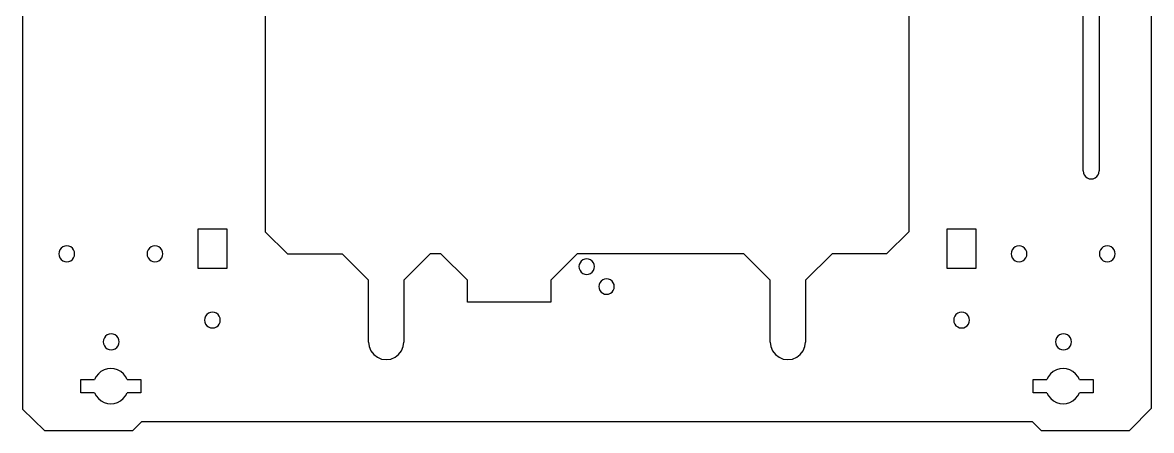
# Model space of a CAD drawing. Header units: inches. Extents: x -211 to 211, y -137 to 137.
# Drawn here: x -210.7 to 45, y -136.6 to -44.3 of the extents above; entities that cross this region are included whole.
import ezdxf

# ---------------------------------------------------------------- set-up
doc = ezdxf.new("R2010")
doc.units = ezdxf.units.IN
doc.header["$MEASUREMENT"] = 0

msp = doc.modelspace()

# ---------------------------------------------------------------- linework, layer by layer
at = {"color": 12, "true_color": 0xcc0000}
for p, q in [((-210.72, 131.63), (-210.72, -131.81)), ((45.03, -131.62), (45.03, 131.63)), ((-210.72, -131.81), (-205.72, -136.62)), ((40.03, -136.62), (45.03, -131.62)), ((-185.72, -136.62), (-183.72, -134.62)), ((-183.72, -134.62), (18.03, -134.62)), ((18.03, -134.62), (20.03, -136.62)), ((-205.72, -136.62), (-185.72, -136.62)), ((20.03, -136.62), (40.03, -136.62))]:
    msp.add_line(p, q, dxfattribs=at)
at = {"color": 48, "true_color": 0x663300}
for p, q in [((-155.72, 91.63), (-155.72, -91.62)), ((-9.97, 91.63), (-9.97, -91.62)), ((-155.72, -91.62), (-150.72, -96.62)), ((-14.97, -96.62), (-9.97, -91.62)), ((-150.72, -96.62), (-138.34, -96.62)), ((-132.34, -102.62), (-138.34, -96.62)), ((-118.34, -96.62), (-124.34, -102.62)), ((-115.94, -96.62), (-118.34, -96.62)), ((-109.94, -102.62), (-115.94, -96.62)), ((-85.04, -96.62), (-91.04, -102.62)), ((-47.34, -96.62), (-85.04, -96.62)), ((-41.34, -102.62), (-47.34, -96.62)), ((-27.34, -96.62), (-33.34, -102.62)), ((-14.97, -96.62), (-27.34, -96.62)), ((-132.34, -116.62), (-132.34, -102.62)), ((-124.34, -102.62), (-124.34, -116.62)), ((-109.94, -107.59), (-109.94, -102.62)), ((-91.04, -102.62), (-91.04, -107.59)), ((-41.34, -116.62), (-41.34, -102.62)), ((-33.34, -102.62), (-33.34, -116.62)), ((-91.04, -107.59), (-109.94, -107.59)), ((-132.34, -116.62), (-132.19, -117.65)), ((-124.48, -117.65), (-124.34, -116.62)), ((-41.34, -116.62), (-41.19, -117.65)), ((-33.48, -117.65), (-33.34, -116.62)), ((-132.19, -117.65), (-131.79, -118.61)), ((-131.79, -118.61), (-131.16, -119.44)), ((-131.16, -119.44), (-130.33, -120.07)), ((-130.33, -120.07), (-129.37, -120.46)), ((-127.3, -120.46), (-126.34, -120.07)), ((-126.34, -120.07), (-125.52, -119.44)), ((-125.52, -119.44), (-124.88, -118.61)), ((-124.88, -118.61), (-124.48, -117.65)), ((-41.19, -117.65), (-40.79, -118.61)), ((-40.79, -118.61), (-40.16, -119.44)), ((-40.16, -119.44), (-39.33, -120.07)), ((-39.33, -120.07), (-38.37, -120.46)), ((-36.3, -120.46), (-35.34, -120.07)), ((-35.34, -120.07), (-34.52, -119.44)), ((-34.52, -119.44), (-33.88, -118.61)), ((-33.88, -118.61), (-33.48, -117.65)), ((-129.37, -120.46), (-128.34, -120.6)), ((-128.34, -120.6), (-127.3, -120.46)), ((-38.37, -120.46), (-37.34, -120.6)), ((-37.34, -120.6), (-36.3, -120.46))]:
    msp.add_line(p, q, dxfattribs=at)
at = {"color": 2, "true_color": 0xffff00}
for p, q in [((29.57, -77.88), (29.57, -27.58)), ((33.17, -27.58), (33.17, -77.88)), ((29.57, -77.88), (29.64, -78.35)), ((29.64, -78.35), (29.82, -78.78)), ((29.82, -78.78), (30.1, -79.16)), ((30.1, -79.16), (30.47, -79.44)), ((32.27, -79.44), (32.65, -79.16)), ((32.65, -79.16), (32.93, -78.78)), ((32.93, -78.78), (33.11, -78.35)), ((33.11, -78.35), (33.17, -77.88)), ((30.47, -79.44), (30.91, -79.62)), ((30.91, -79.62), (31.37, -79.68)), ((31.37, -79.68), (31.84, -79.62)), ((31.84, -79.62), (32.27, -79.44)), ((-170.97, -99.98), (-170.97, -90.98)), ((-170.97, -90.98), (-164.47, -90.98)), ((-164.47, -90.98), (-164.47, -99.98)), ((-1.22, -90.98), (5.28, -90.98)), ((-1.22, -99.98), (-1.22, -90.98)), ((5.28, -90.98), (5.28, -99.98)), ((-202.46, -96.18), (-202.52, -96.64)), ((-202.52, -96.64), (-202.46, -97.11)), ((-202.28, -95.74), (-202.46, -96.18)), ((-202.46, -97.11), (-202.28, -97.54)), ((-201.99, -95.37), (-202.28, -95.74)), ((-201.62, -95.09), (-201.99, -95.37)), ((-201.18, -94.91), (-201.62, -95.09)), ((-200.72, -94.84), (-201.18, -94.91)), ((-200.25, -94.91), (-200.72, -94.84)), ((-199.82, -95.09), (-200.25, -94.91)), ((-199.44, -95.37), (-199.82, -95.09)), ((-199.16, -95.74), (-199.44, -95.37)), ((-198.98, -96.18), (-199.16, -95.74)), ((-199.16, -97.54), (-198.98, -97.11)), ((-198.92, -96.64), (-198.98, -96.18)), ((-198.98, -97.11), (-198.92, -96.64)), ((-182.46, -96.18), (-182.52, -96.64)), ((-182.52, -96.64), (-182.46, -97.11)), ((-182.28, -95.74), (-182.46, -96.18)), ((-182.46, -97.11), (-182.28, -97.54)), ((-181.99, -95.37), (-182.28, -95.74)), ((-181.62, -95.09), (-181.99, -95.37)), ((-181.18, -94.91), (-181.62, -95.09)), ((-180.72, -94.84), (-181.18, -94.91)), ((-180.25, -94.91), (-180.72, -94.84)), ((-179.82, -95.09), (-180.25, -94.91)), ((-179.44, -95.37), (-179.82, -95.09)), ((-179.16, -95.74), (-179.44, -95.37)), ((-178.98, -96.18), (-179.16, -95.74)), ((-179.16, -97.54), (-178.98, -97.11)), ((-178.92, -96.64), (-178.98, -96.18)), ((-178.98, -97.11), (-178.92, -96.64)), ((13.29, -96.18), (13.23, -96.64)), ((13.23, -96.64), (13.29, -97.11)), ((13.47, -95.74), (13.29, -96.18)), ((13.29, -97.11), (13.47, -97.54)), ((13.76, -95.37), (13.47, -95.74)), ((14.13, -95.09), (13.76, -95.37)), ((14.56, -94.91), (14.13, -95.09)), ((15.03, -94.84), (14.56, -94.91)), ((15.5, -94.91), (15.03, -94.84)), ((15.93, -95.09), (15.5, -94.91)), ((16.3, -95.37), (15.93, -95.09)), ((16.59, -95.74), (16.3, -95.37)), ((16.77, -96.18), (16.59, -95.74)), ((16.59, -97.54), (16.77, -97.11)), ((16.83, -96.64), (16.77, -96.18)), ((16.77, -97.11), (16.83, -96.64)), ((33.29, -96.18), (33.23, -96.64)), ((33.23, -96.64), (33.29, -97.11)), ((33.47, -95.74), (33.29, -96.18)), ((33.29, -97.11), (33.47, -97.54)), ((33.76, -95.37), (33.47, -95.74)), ((34.13, -95.09), (33.76, -95.37)), ((34.56, -94.91), (34.13, -95.09)), ((35.03, -94.84), (34.56, -94.91)), ((35.5, -94.91), (35.03, -94.84)), ((35.93, -95.09), (35.5, -94.91)), ((36.3, -95.37), (35.93, -95.09)), ((36.59, -95.74), (36.3, -95.37)), ((36.77, -96.18), (36.59, -95.74)), ((36.59, -97.54), (36.77, -97.11)), ((36.83, -96.64), (36.77, -96.18)), ((36.77, -97.11), (36.83, -96.64)), ((-202.28, -97.54), (-201.99, -97.92)), ((-201.99, -97.92), (-201.62, -98.2)), ((-201.62, -98.2), (-201.18, -98.38)), ((-201.18, -98.38), (-200.72, -98.44)), ((-200.72, -98.44), (-200.25, -98.38)), ((-200.25, -98.38), (-199.82, -98.2)), ((-199.82, -98.2), (-199.44, -97.92)), ((-199.44, -97.92), (-199.16, -97.54)), ((-182.28, -97.54), (-181.99, -97.92)), ((-181.99, -97.92), (-181.62, -98.2)), ((-181.62, -98.2), (-181.18, -98.38)), ((-181.18, -98.38), (-180.72, -98.44)), ((-180.72, -98.44), (-180.25, -98.38)), ((-180.25, -98.38), (-179.82, -98.2)), ((-179.82, -98.2), (-179.44, -97.92)), ((-179.44, -97.92), (-179.16, -97.54)), ((-84.61, -99.09), (-84.67, -99.54)), ((-84.67, -99.54), (-84.61, -99.99)), ((-84.43, -98.66), (-84.61, -99.09)), ((-84.16, -98.3), (-84.43, -98.66)), ((-83.79, -98.02), (-84.16, -98.3)), ((-83.37, -97.85), (-83.79, -98.02)), ((-82.92, -97.79), (-83.37, -97.85)), ((-82.47, -97.85), (-82.92, -97.79)), ((-82.04, -98.02), (-82.47, -97.85)), ((-81.68, -98.3), (-82.04, -98.02)), ((-81.4, -98.66), (-81.68, -98.3)), ((-81.23, -99.09), (-81.4, -98.66)), ((-81.17, -99.54), (-81.23, -99.09)), ((-81.23, -99.99), (-81.17, -99.54)), ((13.47, -97.54), (13.76, -97.92)), ((13.76, -97.92), (14.13, -98.2)), ((14.13, -98.2), (14.56, -98.38)), ((14.56, -98.38), (15.03, -98.44)), ((15.03, -98.44), (15.5, -98.38)), ((15.5, -98.38), (15.93, -98.2)), ((15.93, -98.2), (16.3, -97.92)), ((16.3, -97.92), (16.59, -97.54)), ((33.47, -97.54), (33.76, -97.92)), ((33.76, -97.92), (34.13, -98.2)), ((34.13, -98.2), (34.56, -98.38)), ((34.56, -98.38), (35.03, -98.44)), ((35.03, -98.44), (35.5, -98.38)), ((35.5, -98.38), (35.93, -98.2)), ((35.93, -98.2), (36.3, -97.92)), ((36.3, -97.92), (36.59, -97.54)), ((-164.47, -99.98), (-170.97, -99.98)), ((-84.61, -99.99), (-84.43, -100.41)), ((-84.43, -100.41), (-84.16, -100.78)), ((-84.16, -100.78), (-83.79, -101.06)), ((-83.79, -101.06), (-83.37, -101.23)), ((-83.37, -101.23), (-82.92, -101.29)), ((-82.92, -101.29), (-82.47, -101.23)), ((-82.47, -101.23), (-82.04, -101.06)), ((-82.04, -101.06), (-81.68, -100.78)), ((-81.68, -100.78), (-81.4, -100.41)), ((-81.4, -100.41), (-81.23, -99.99)), ((5.28, -99.98), (-1.22, -99.98)), ((-80.08, -103.61), (-80.14, -104.06)), ((-80.14, -104.06), (-80.08, -104.51)), ((-79.91, -103.19), (-80.08, -103.61)), ((-80.08, -104.51), (-79.91, -104.93)), ((-79.63, -102.83), (-79.91, -103.19)), ((-79.27, -102.55), (-79.63, -102.83)), ((-78.85, -102.37), (-79.27, -102.55)), ((-78.4, -102.32), (-78.85, -102.37)), ((-77.95, -102.37), (-78.4, -102.32)), ((-77.53, -102.55), (-77.95, -102.37)), ((-77.17, -102.83), (-77.53, -102.55)), ((-76.89, -103.19), (-77.17, -102.83)), ((-76.72, -103.61), (-76.89, -103.19)), ((-76.89, -104.93), (-76.72, -104.51)), ((-76.66, -104.06), (-76.72, -103.61)), ((-76.72, -104.51), (-76.66, -104.06)), ((-79.91, -104.93), (-79.63, -105.29)), ((-79.63, -105.29), (-79.27, -105.57)), ((-79.27, -105.57), (-78.85, -105.74)), ((-78.85, -105.74), (-78.4, -105.8)), ((-78.4, -105.8), (-77.95, -105.74)), ((-77.95, -105.74), (-77.53, -105.57)), ((-77.53, -105.57), (-77.17, -105.29)), ((-77.17, -105.29), (-76.89, -104.93)), ((-168.18, -109.89), (-168.62, -110.07)), ((-167.72, -109.83), (-168.18, -109.89)), ((-167.25, -109.89), (-167.72, -109.83)), ((-166.82, -110.07), (-167.25, -109.89)), ((1.56, -109.89), (1.13, -110.07)), ((2.02, -109.83), (1.56, -109.89)), ((2.49, -109.89), (2.02, -109.83)), ((2.93, -110.07), (2.49, -109.89)), ((-169.46, -111.17), (-169.52, -111.63)), ((-169.52, -111.63), (-169.46, -112.1)), ((-169.28, -110.73), (-169.46, -111.17)), ((-169.46, -112.1), (-169.28, -112.53)), ((-168.99, -110.36), (-169.28, -110.73)), ((-168.62, -110.07), (-168.99, -110.36)), ((-166.44, -110.36), (-166.82, -110.07)), ((-166.16, -110.73), (-166.44, -110.36)), ((-165.98, -111.17), (-166.16, -110.73)), ((-166.16, -112.53), (-165.98, -112.1)), ((-165.92, -111.63), (-165.98, -111.17)), ((-165.98, -112.1), (-165.92, -111.63)), ((0.29, -111.17), (0.23, -111.63)), ((0.23, -111.63), (0.29, -112.1)), ((0.47, -110.73), (0.29, -111.17)), ((0.29, -112.1), (0.47, -112.53)), ((0.75, -110.36), (0.47, -110.73)), ((1.13, -110.07), (0.75, -110.36)), ((3.3, -110.36), (2.93, -110.07)), ((3.58, -110.73), (3.3, -110.36)), ((3.76, -111.17), (3.58, -110.73)), ((3.58, -112.53), (3.76, -112.1)), ((3.83, -111.63), (3.76, -111.17)), ((3.76, -112.1), (3.83, -111.63)), ((-191.53, -115.01), (-191.91, -115.3)), ((-191.1, -114.83), (-191.53, -115.01)), ((-190.63, -114.77), (-191.1, -114.83)), ((-190.17, -114.83), (-190.63, -114.77)), ((-189.73, -115.01), (-190.17, -114.83)), ((-189.36, -115.3), (-189.73, -115.01)), ((-169.28, -112.53), (-168.99, -112.91)), ((-168.99, -112.91), (-168.62, -113.19)), ((-168.62, -113.19), (-168.18, -113.37)), ((-168.18, -113.37), (-167.72, -113.43)), ((-167.72, -113.43), (-167.25, -113.37)), ((-167.25, -113.37), (-166.82, -113.19)), ((-166.82, -113.19), (-166.44, -112.91)), ((-166.44, -112.91), (-166.16, -112.53)), ((0.47, -112.53), (0.75, -112.91)), ((0.75, -112.91), (1.13, -113.19)), ((1.13, -113.19), (1.56, -113.37)), ((1.56, -113.37), (2.03, -113.43)), ((2.03, -113.43), (2.49, -113.37)), ((2.49, -113.37), (2.93, -113.19)), ((2.93, -113.19), (3.3, -112.91)), ((3.3, -112.91), (3.58, -112.53)), ((24.21, -115.01), (23.84, -115.3)), ((24.65, -114.83), (24.21, -115.01)), ((25.11, -114.77), (24.65, -114.83)), ((25.58, -114.83), (25.11, -114.77)), ((26.01, -115.01), (25.58, -114.83)), ((26.38, -115.3), (26.01, -115.01)), ((-192.37, -116.1), (-192.43, -116.57)), ((-192.43, -116.57), (-192.37, -117.03)), ((-192.19, -115.67), (-192.37, -116.1)), ((-192.37, -117.03), (-192.19, -117.47)), ((-191.91, -115.3), (-192.19, -115.67)), ((-192.19, -117.47), (-191.91, -117.84)), ((-189.08, -115.67), (-189.36, -115.3)), ((-189.36, -117.84), (-189.08, -117.47)), ((-188.9, -116.1), (-189.08, -115.67)), ((-189.08, -117.47), (-188.9, -117.03)), ((-188.83, -116.57), (-188.9, -116.1)), ((-188.9, -117.03), (-188.83, -116.57)), ((23.37, -116.1), (23.31, -116.57)), ((23.31, -116.57), (23.37, -117.03)), ((23.55, -115.67), (23.37, -116.1)), ((23.37, -117.03), (23.55, -117.47)), ((23.84, -115.3), (23.55, -115.67)), ((23.55, -117.47), (23.84, -117.84)), ((26.67, -115.67), (26.38, -115.3)), ((26.38, -117.84), (26.67, -117.47)), ((26.85, -116.1), (26.67, -115.67)), ((26.67, -117.47), (26.85, -117.03)), ((26.91, -116.57), (26.85, -116.1)), ((26.85, -117.03), (26.91, -116.57)), ((-191.91, -117.84), (-191.53, -118.13)), ((-191.53, -118.13), (-191.1, -118.31)), ((-191.1, -118.31), (-190.63, -118.37)), ((-190.63, -118.37), (-190.17, -118.31)), ((-190.17, -118.31), (-189.73, -118.13)), ((-189.73, -118.13), (-189.36, -117.84)), ((23.84, -117.84), (24.21, -118.13)), ((24.21, -118.13), (24.65, -118.31)), ((24.65, -118.31), (25.11, -118.37)), ((25.11, -118.37), (25.58, -118.31)), ((25.58, -118.31), (26.01, -118.13)), ((26.01, -118.13), (26.38, -117.84)), ((-191.5, -122.7), (-192.25, -122.93)), ((-190.72, -122.62), (-191.5, -122.7)), ((-189.93, -122.7), (-190.72, -122.62)), ((-189.18, -122.93), (-189.93, -122.7)), ((24.24, -122.7), (23.49, -122.93)), ((25.03, -122.62), (24.24, -122.7)), ((25.81, -122.7), (25.03, -122.62)), ((26.56, -122.93), (25.81, -122.7)), ((-197.52, -128.12), (-197.52, -125.12)), ((-197.52, -125.12), (-194.39, -125.12)), ((-194.04, -124.42), (-194.39, -125.12)), ((-193.55, -123.81), (-194.04, -124.42)), ((-192.95, -123.31), (-193.55, -123.81)), ((-192.25, -122.93), (-192.95, -123.31)), ((-188.49, -123.31), (-189.18, -122.93)), ((-187.88, -123.81), (-188.49, -123.31)), ((-187.39, -124.42), (-187.88, -123.81)), ((-187.05, -125.12), (-187.39, -124.42)), ((-187.05, -125.12), (-183.92, -125.12)), ((-183.92, -125.12), (-183.92, -128.12)), ((18.23, -128.12), (18.23, -125.12)), ((18.23, -125.12), (21.35, -125.12)), ((21.7, -124.42), (21.35, -125.12)), ((22.19, -123.81), (21.7, -124.42)), ((22.8, -123.31), (22.19, -123.81)), ((23.49, -122.93), (22.8, -123.31)), ((27.25, -123.31), (26.56, -122.93)), ((27.86, -123.81), (27.25, -123.31)), ((28.35, -124.42), (27.86, -123.81)), ((28.7, -125.12), (28.35, -124.42)), ((28.7, -125.12), (31.83, -125.12)), ((31.83, -125.12), (31.83, -128.12)), ((-194.39, -128.12), (-197.52, -128.12)), ((-194.39, -128.12), (-194.02, -128.81)), ((-194.02, -128.81), (-193.53, -129.41)), ((-193.53, -129.41), (-192.92, -129.9)), ((-192.92, -129.9), (-192.24, -130.27)), ((-192.24, -130.27), (-191.49, -130.5)), ((-189.94, -130.5), (-189.2, -130.27)), ((-189.2, -130.27), (-188.51, -129.9)), ((-188.51, -129.9), (-187.91, -129.41)), ((-187.91, -129.41), (-187.41, -128.81)), ((-187.41, -128.81), (-187.05, -128.12)), ((-183.92, -128.12), (-187.05, -128.12)), ((21.35, -128.12), (18.23, -128.12)), ((21.35, -128.12), (21.72, -128.81)), ((21.72, -128.81), (22.22, -129.41)), ((22.22, -129.41), (22.82, -129.9)), ((22.82, -129.9), (23.51, -130.27)), ((23.51, -130.27), (24.25, -130.5)), ((25.8, -130.5), (26.55, -130.27)), ((26.55, -130.27), (27.23, -129.9)), ((27.23, -129.9), (27.83, -129.41)), ((27.83, -129.41), (28.33, -128.81)), ((28.33, -128.81), (28.7, -128.12)), ((31.83, -128.12), (28.7, -128.12)), ((-191.49, -130.5), (-190.72, -130.57)), ((-190.72, -130.57), (-189.94, -130.5)), ((24.25, -130.5), (25.03, -130.57)), ((25.03, -130.57), (25.8, -130.5))]:
    msp.add_line(p, q, dxfattribs=at)

doc.saveas('drawing.dxf')
